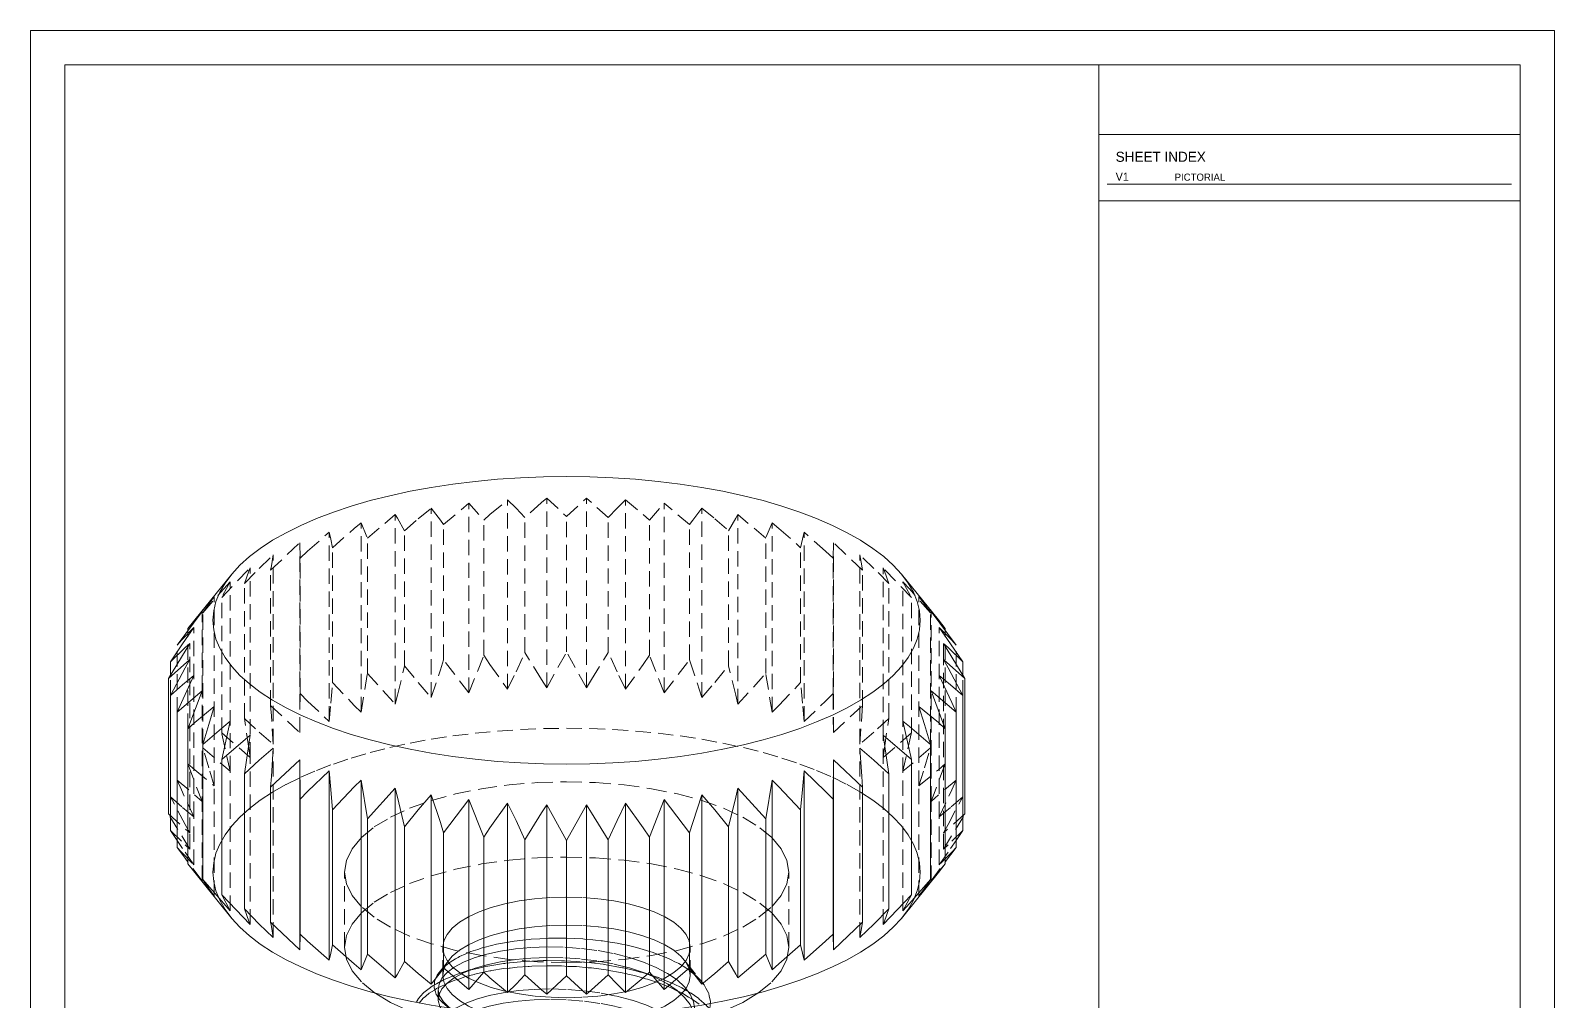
# Model space of a CAD drawing. Header units: millimetres. Extents: x 6 to 204, y 6 to 292.
# Drawn here: x 5.5 to 204.5, y 164.7 to 291.5 of the extents above; entities that cross this region are included whole.
import ezdxf

# ---------------------------------------------------------------- set-up
doc = ezdxf.new("R2010")
doc.units = ezdxf.units.MM
doc.linetypes.add('HIDDEN', pattern=[3, 2, -1])
for name, color, linetype, lineweight in [('A-ANNO-TEXT', 7, 'CONTINUOUS', 0), ('G-ANNO-TTLB', 7, 'CONTINUOUS', 0), ('M-VIEW', 7, 'CONTINUOUS', 0), ('M-VIEW-HIDD', 8, 'HIDDEN', 0)]:
    doc.layers.add(name, color=color, linetype=linetype, lineweight=lineweight)

msp = doc.modelspace()

# ---------------------------------------------------------------- linework, layer by layer
at = {"layer": 'G-ANNO-TTLB', "lineweight": 0}
for p, q in [((145, 10), (145, 287)), ((145, 277.93), (200, 277.93)), ((146.1, 271.44), (198.9, 271.44)), ((145, 269.24), (200, 269.24))]:
    msp.add_line(p, q, dxfattribs=at)
for points in [[(5.5, 5.5), (204.5, 5.5), (204.5, 291.5), (5.5, 291.5)], [(10, 10), (200, 10), (200, 287), (10, 287)]]:
    msp.add_lwpolyline(points, close=True, dxfattribs=at)
at = {"layer": 'M-VIEW', "lineweight": 0}
for p, q in [((26.94, 214.54), (31.77, 220.53)), ((119.23, 220.53), (124.06, 214.54)), ((24.64, 211.26), (27.9, 215.63)), ((26.05, 213.4), (27.9, 215.63)), ((126.36, 211.26), (123.1, 215.63)), ((124.95, 213.4), (123.1, 215.63)), ((26.05, 213.4), (26.95, 214.55)), ((124.95, 213.4), (124.05, 214.55)), ((23.5, 206.89), (26.29, 211.47)), ((127.5, 206.89), (124.71, 211.47)), ((26.29, 209.37), (23.5, 206.89)), ((23.78, 207.36), (23.78, 209.07)), ((124.71, 209.37), (127.5, 206.89)), ((127.22, 207.36), (127.22, 209.07)), ((23.5, 189.2), (23.5, 206.89)), ((27.9, 205.26), (24.64, 202.47)), ((26.05, 200.33), (27.9, 205.26)), ((124.95, 200.33), (123.1, 205.26)), ((126.36, 202.47), (123.1, 205.26)), ((127.5, 189.2), (127.5, 206.89)), ((23.78, 187.03), (23.78, 204.65)), ((127.22, 187.03), (127.22, 204.65)), ((24.64, 184.83), (24.64, 202.47)), ((30.47, 196.32), (31.59, 201.32)), ((120.53, 196.32), (119.41, 201.32)), ((126.36, 184.83), (126.36, 202.47)), ((26.05, 182.69), (26.05, 200.33)), ((34.17, 199.51), (30.47, 196.32)), ((116.83, 199.51), (120.53, 196.32)), ((124.95, 182.69), (124.95, 200.33)), ((28, 180.64), (28, 198.25)), ((123, 180.64), (123, 198.25)), ((30.47, 178.63), (30.47, 196.32)), ((36.86, 192.72), (40.66, 196.27)), ((40.66, 171.48), (40.66, 196.27)), ((40.71, 191.15), (40.66, 196.27)), ((110.29, 191.15), (110.34, 196.27)), ((110.34, 171.48), (110.34, 196.27)), ((110.34, 196.27), (114.14, 192.72)), ((120.53, 178.63), (120.53, 196.32)), ((33.43, 176.81), (33.43, 194.42)), ((44.49, 170.11), (44.49, 194.83)), ((48.66, 168.86), (48.66, 193.61)), ((49.5, 188.57), (48.66, 193.61)), ((101.5, 188.57), (102.34, 193.61)), ((102.34, 168.86), (102.34, 193.61)), ((106.51, 170.11), (106.51, 194.83)), ((117.57, 176.81), (117.57, 194.42)), ((36.86, 175.08), (36.86, 192.72)), ((40.71, 173.51), (40.71, 191.15)), ((53.13, 192.56), (49.5, 188.57)), ((53.13, 167.81), (53.13, 192.56)), ((57.84, 166.97), (57.84, 191.7)), ((59.43, 186.75), (62.75, 191.08)), ((62.75, 166.29), (62.75, 191.08)), ((64.69, 186.18), (62.75, 191.08)), ((86.31, 186.18), (88.25, 191.08)), ((88.25, 166.29), (88.25, 191.08)), ((91.57, 186.75), (88.25, 191.08)), ((93.16, 166.97), (93.16, 191.7)), ((97.87, 167.81), (97.87, 192.56)), ((101.5, 188.57), (97.87, 192.56)), ((110.29, 173.51), (110.29, 191.15)), ((114.14, 175.08), (114.14, 192.72)), ((44.94, 172.13), (44.94, 189.74)), ((67.79, 165.89), (67.79, 190.61)), ((72.92, 165.66), (72.92, 190.41)), ((72.92, 190.41), (75.5, 185.74)), ((75.5, 185.74), (78.08, 190.41)), ((78.08, 165.66), (78.08, 190.41)), ((83.21, 165.89), (83.21, 190.61)), ((106.06, 172.13), (106.06, 189.74)), ((49.5, 170.89), (49.5, 188.57)), ((54.35, 169.92), (54.35, 187.53)), ((96.65, 169.92), (96.65, 187.53)), ((101.5, 188.57), (101.5, 170.89)), ((24.64, 185.75), (23.78, 187.03)), ((59.43, 169.11), (59.43, 186.75)), ((64.69, 168.54), (64.69, 186.18)), ((70.06, 168.2), (70.06, 185.82)), ((75.5, 168.05), (75.5, 185.74)), ((80.94, 168.2), (80.94, 185.82)), ((86.31, 168.54), (86.31, 186.18)), ((91.57, 169.11), (91.57, 186.75)), ((126.36, 185.74), (127.22, 187.03)), ((25.68, 183.44), (24.64, 184.83)), ((124.99, 183), (126.36, 184.83)), ((26.94, 181.56), (31.77, 175.57)), ((119.23, 175.57), (124.06, 181.56)), ((30.47, 178.63), (34.17, 174.76)), ((30.47, 178.63), (31.59, 176.57)), ((116.83, 174.76), (120.53, 178.63)), ((120.53, 178.63), (119.41, 176.57)), ((36.86, 175.08), (40.66, 171.48)), ((40.71, 173.51), (40.66, 171.48)), ((110.29, 173.51), (110.34, 171.48)), ((110.34, 171.48), (114.14, 175.08)), ((49.5, 170.89), (48.66, 168.86)), ((53.13, 167.81), (49.5, 170.89)), ((97.87, 167.81), (101.5, 170.89)), ((101.5, 170.89), (102.34, 168.86)), ((59.43, 169.11), (62.75, 166.29)), ((64.69, 168.54), (62.75, 166.29)), ((72.92, 165.66), (75.5, 168.05)), ((75.5, 168.05), (78.08, 165.66)), ((86.31, 168.54), (88.25, 166.29)), ((91.57, 169.11), (88.25, 166.29))]:
    msp.add_line(p, q, dxfattribs=at)
for points in [[(35.51, 223.88), (37.11, 224.93), (38.87, 225.92), (40.78, 226.87), (42.85, 227.77), (45.05, 228.61), (47.39, 229.39), (49.85, 230.11), (52.41, 230.76), (55.08, 231.34), (57.83, 231.84), (60.66, 232.28), (63.55, 232.63), (66.49, 232.91), (69.47, 233.11), (72.48, 233.23), (75.5, 233.27), (78.52, 233.23), (81.53, 233.11), (84.51, 232.91), (87.45, 232.63), (90.34, 232.28), (93.17, 231.84), (95.92, 231.34), (98.59, 230.76), (101.15, 230.11), (103.61, 229.39), (105.95, 228.61), (108.15, 227.77), (110.22, 226.87), (112.13, 225.92), (113.89, 224.93), (115.49, 223.88)], [(75.5, 195.71), (72.48, 195.75), (69.47, 195.87), (66.49, 196.07), (63.55, 196.35), (60.66, 196.71), (57.83, 197.14), (55.08, 197.65), (52.41, 198.23), (49.85, 198.88), (47.39, 199.59), (45.05, 200.37), (42.85, 201.21), (40.78, 202.11), (38.87, 203.06), (37.11, 204.06), (35.51, 205.1), (34.09, 206.18), (32.84, 207.3), (31.77, 208.45), (30.9, 209.63), (30.21, 210.83), (29.72, 212.04), (29.42, 213.26), (29.32, 214.49), (29.42, 215.72), (29.72, 216.94), (30.21, 218.16), (30.9, 219.35), (31.77, 220.53), (32.84, 221.68), (34.09, 222.8), (35.51, 223.88)], [(75.5, 195.71), (78.52, 195.75), (81.53, 195.87), (84.51, 196.07), (87.45, 196.35), (90.34, 196.71), (93.17, 197.14), (95.92, 197.65), (98.59, 198.23), (101.15, 198.88), (103.61, 199.59), (105.95, 200.37), (108.15, 201.21), (110.22, 202.11), (112.13, 203.06), (113.89, 204.06), (115.49, 205.1), (116.91, 206.18), (118.16, 207.3), (119.23, 208.45), (120.1, 209.63), (120.79, 210.83), (121.28, 212.04), (121.58, 213.26), (121.68, 214.49), (121.58, 215.72), (121.28, 216.94), (120.79, 218.16), (120.1, 219.35), (119.23, 220.53), (118.16, 221.68), (116.91, 222.8), (115.49, 223.88)], [(23.78, 209.07), (25.35, 211.42), (26.83, 213.55)], [(26.83, 213.55), (25.21, 211.9), (24.64, 211.26)], [(127.22, 209.07), (125.65, 211.42), (124.17, 213.55)], [(126.36, 211.26), (125.79, 211.9), (124.17, 213.55)], [(23.78, 209.07), (25.69, 210.94), (26.29, 211.47)], [(124.71, 211.47), (125.31, 210.94), (127.22, 209.07)], [(23.78, 204.65), (25.69, 208.28), (26.29, 209.37)], [(127.22, 204.65), (125.31, 208.28), (124.71, 209.37)], [(26.83, 207.28), (25.35, 206.05), (23.78, 204.65)], [(24.64, 202.47), (25.21, 203.76), (26.83, 207.28)], [(126.36, 202.47), (125.79, 203.76), (124.17, 207.28)], [(124.17, 207.28), (125.65, 206.05), (127.22, 204.65)], [(26.05, 200.33), (26.94, 201.13), (29.5, 203.23)], [(28, 198.25), (28.77, 200.86), (29.5, 203.23)], [(123, 198.25), (122.23, 200.86), (121.5, 203.23)], [(121.5, 203.23), (124.06, 201.13), (124.95, 200.33)], [(28, 198.25), (30.73, 200.63), (31.59, 201.32)], [(123, 198.25), (120.27, 200.63), (119.41, 201.32)], [(33.43, 194.42), (33.99, 198.33), (34.17, 199.51)], [(117.57, 194.42), (117.01, 198.33), (116.83, 199.51)], [(37.2, 197.8), (35.37, 196.21), (33.43, 194.42)], [(36.86, 192.72), (36.95, 194.08), (37.2, 197.8)], [(114.14, 192.72), (114.05, 194.08), (113.8, 197.8)], [(113.8, 197.8), (115.63, 196.21), (117.57, 194.42)], [(40.71, 191.15), (41.69, 192.15), (44.49, 194.83)], [(44.94, 189.74), (44.71, 192.41), (44.49, 194.83)], [(44.94, 189.74), (47.77, 192.73), (48.66, 193.61)], [(106.06, 189.74), (103.23, 192.73), (102.34, 193.61)], [(106.06, 189.74), (106.29, 192.41), (106.51, 194.83)], [(110.29, 191.15), (109.31, 192.15), (106.51, 194.83)], [(54.35, 187.53), (53.42, 191.4), (53.13, 192.56)], [(54.35, 187.53), (56.14, 189.73), (57.84, 191.7)], [(59.43, 186.75), (59.02, 188.08), (57.84, 191.7)], [(91.57, 186.75), (91.98, 188.08), (93.16, 191.7)], [(93.16, 191.7), (94.86, 189.73), (96.65, 187.53)], [(96.65, 187.53), (97.58, 191.4), (97.87, 192.56)], [(64.69, 186.18), (65.5, 187.38), (67.79, 190.61)], [(70.06, 185.82), (68.9, 188.34), (67.79, 190.61)], [(70.06, 185.82), (72.24, 189.35), (72.92, 190.41)], [(80.94, 185.82), (78.76, 189.35), (78.08, 190.41)], [(80.94, 185.82), (82.1, 188.34), (83.21, 190.61)], [(86.31, 186.18), (85.5, 187.38), (83.21, 190.61)], [(26.05, 182.69), (26.94, 181.56), (29.5, 178.5)], [(121.5, 178.5), (124.06, 181.56), (124.95, 182.69)], [(31.59, 176.57), (30.73, 177.51), (28, 180.64)], [(28, 180.64), (28.77, 179.48), (29.5, 178.5)], [(119.41, 176.57), (120.27, 177.51), (123, 180.64)], [(123, 180.64), (122.23, 179.48), (121.5, 178.5)], [(75.5, 162.82), (72.48, 162.86), (69.47, 162.98), (66.49, 163.18), (63.55, 163.46), (60.66, 163.82), (57.83, 164.25), (55.08, 164.76), (52.41, 165.34), (49.85, 165.99), (47.39, 166.7), (45.05, 167.48), (42.85, 168.32), (40.78, 169.22), (38.87, 170.17), (37.11, 171.17), (35.51, 172.21), (34.09, 173.3), (32.84, 174.42), (31.77, 175.57)], [(37.2, 173.07), (35.37, 174.83), (33.43, 176.81)], [(33.43, 176.81), (33.99, 175.21), (34.17, 174.76)], [(75.5, 162.82), (78.52, 162.86), (81.53, 162.98), (84.51, 163.18), (87.45, 163.46), (90.34, 163.82), (93.17, 164.25), (95.92, 164.76), (98.59, 165.34), (101.15, 165.99), (103.61, 166.7), (105.95, 167.48), (108.15, 168.32), (110.22, 169.22), (112.13, 170.17), (113.89, 171.17), (115.49, 172.21), (116.91, 173.3), (118.16, 174.42), (119.23, 175.57)], [(113.8, 173.07), (115.63, 174.83), (117.57, 176.81)], [(117.57, 176.81), (117.01, 175.21), (116.83, 174.76)], [(36.86, 175.08), (36.95, 174.51), (37.2, 173.07)], [(40.71, 173.51), (41.69, 172.58), (44.49, 170.11)], [(106.51, 170.11), (109.31, 172.58), (110.29, 173.51)], [(114.14, 175.08), (114.05, 174.51), (113.8, 173.07)], [(44.94, 172.13), (44.71, 171.03), (44.49, 170.11)], [(44.94, 172.13), (47.77, 169.61), (48.66, 168.86)], [(102.34, 168.86), (103.23, 169.61), (106.06, 172.13)], [(106.06, 172.13), (106.29, 171.03), (106.51, 170.11)], [(54.35, 169.92), (53.42, 168.28), (53.13, 167.81)], [(54.35, 169.92), (56.14, 168.35), (57.84, 166.97)], [(93.16, 166.97), (94.86, 168.35), (96.65, 169.92)], [(96.65, 169.92), (97.58, 168.28), (97.87, 167.81)], [(59.43, 169.11), (59.02, 168.51), (57.84, 166.97)], [(64.69, 168.54), (65.5, 167.81), (67.79, 165.89)], [(70.06, 168.2), (68.9, 166.96), (67.79, 165.89)], [(70.06, 168.2), (72.24, 166.23), (72.92, 165.66)], [(80.94, 168.2), (78.76, 166.23), (78.08, 165.66)], [(80.94, 168.2), (82.1, 166.96), (83.21, 165.89)], [(83.21, 165.89), (85.5, 167.81), (86.31, 168.54)], [(91.57, 169.11), (91.98, 168.51), (93.16, 166.97)], [(75.5, 159.98), (71.71, 160.08), (67.99, 160.38), (64.4, 160.88), (61, 161.56), (57.85, 162.42), (54.99, 163.43), (52.49, 164.59), (50.38, 165.88)], [(75.5, 159.98), (79.29, 160.08), (83.01, 160.38), (86.6, 160.88), (90, 161.56), (93.15, 162.42), (96.01, 163.43), (98.51, 164.59), (100.62, 165.88)]]:
    msp.add_lwpolyline(points, dxfattribs=at)
at = {"layer": 'M-VIEW-HIDD', "lineweight": 0}
for p, q in [((57.84, 204.4), (57.84, 229.12)), ((59.43, 226.98), (62.75, 229.8)), ((62.75, 205.01), (62.75, 229.8)), ((62.75, 229.8), (64.69, 227.56)), ((67.79, 205.48), (67.79, 230.21)), ((72.92, 205.69), (72.92, 230.44)), ((72.92, 230.44), (75.5, 228.04)), ((75.5, 228.04), (78.08, 230.44)), ((78.08, 205.69), (78.08, 230.44)), ((83.21, 205.48), (83.21, 230.21)), ((86.31, 227.56), (88.25, 229.8)), ((88.25, 205.01), (88.25, 229.8)), ((91.57, 226.98), (88.25, 229.8)), ((93.16, 204.4), (93.16, 229.12)), ((48.66, 202.48), (48.66, 227.23)), ((48.66, 227.23), (49.5, 225.21)), ((49.5, 225.21), (53.13, 228.28)), ((53.13, 203.53), (53.13, 228.28)), ((59.43, 209.34), (59.43, 226.98)), ((64.69, 209.92), (64.69, 227.56)), ((70.06, 210.27), (70.06, 227.89)), ((75.5, 210.35), (75.5, 228.04)), ((80.94, 210.27), (80.94, 227.89)), ((86.31, 209.92), (86.31, 227.56)), ((91.57, 209.34), (91.57, 226.98)), ((97.87, 203.53), (97.87, 228.28)), ((101.5, 225.21), (97.87, 228.28)), ((102.34, 227.23), (101.5, 225.21)), ((102.34, 202.48), (102.34, 227.23)), ((44.49, 201.26), (44.49, 225.99)), ((49.5, 207.52), (49.5, 225.21)), ((54.35, 208.56), (54.35, 226.18)), ((96.65, 208.56), (96.65, 226.18)), ((101.5, 207.52), (101.5, 225.21)), ((106.51, 201.26), (106.51, 225.99)), ((36.86, 221.02), (40.66, 224.62)), ((37.2, 198.3), (37.2, 223.02)), ((40.66, 199.82), (40.66, 224.62)), ((40.71, 222.59), (40.66, 224.62)), ((44.94, 206.35), (44.94, 223.97)), ((106.06, 206.35), (106.06, 223.97)), ((110.34, 224.62), (110.29, 222.59)), ((110.34, 199.82), (110.34, 224.62)), ((114.14, 221.02), (110.34, 224.62)), ((113.8, 198.3), (113.8, 223.02)), ((30.47, 217.47), (34.17, 221.34)), ((34.17, 196.59), (34.17, 221.34)), ((36.86, 203.38), (36.86, 221.02)), ((40.71, 204.95), (40.71, 222.59)), ((110.29, 204.95), (110.29, 222.59)), ((114.14, 203.38), (114.14, 221.02)), ((116.83, 199.51), (116.83, 221.34)), ((120.53, 217.47), (116.83, 221.34)), ((31.59, 219.52), (30.47, 217.47)), ((31.59, 194.77), (31.59, 219.52)), ((33.43, 201.67), (33.43, 219.29)), ((117.57, 201.67), (117.57, 219.29)), ((119.41, 201.32), (119.41, 219.52)), ((119.41, 219.52), (120.53, 217.47)), ((26.95, 214.55), (29.5, 217.59)), ((29.5, 192.87), (29.5, 217.59)), ((30.47, 199.78), (30.47, 217.47)), ((120.53, 199.78), (120.53, 217.47)), ((121.5, 192.87), (121.5, 217.59)), ((124.05, 214.55), (121.5, 217.59)), ((27.9, 205.26), (27.9, 215.63)), ((28, 198.26), (28, 215.46)), ((123, 198.26), (123, 215.46)), ((123.1, 190.84), (123.1, 215.63)), ((26.05, 200.33), (26.05, 213.4)), ((26.83, 188.82), (26.83, 213.55)), ((124.17, 188.82), (124.17, 213.55)), ((124.95, 200.33), (124.95, 213.4)), ((24.64, 202.47), (24.64, 211.26)), ((26.29, 186.72), (26.29, 211.47)), ((124.71, 209.38), (124.71, 211.47)), ((126.36, 202.47), (126.36, 211.26)), ((62.75, 205.01), (59.43, 209.34)), ((62.75, 205.01), (64.69, 209.92)), ((72.92, 205.69), (75.5, 210.35)), ((78.08, 205.69), (75.5, 210.35)), ((88.25, 205.01), (86.31, 209.92)), ((88.25, 205.01), (91.57, 209.34)), ((124.71, 184.62), (124.71, 209.37)), ((23.78, 204.65), (23.78, 207.36)), ((48.66, 202.48), (49.5, 207.52)), ((49.5, 207.52), (53.13, 203.53)), ((97.87, 203.53), (101.5, 207.52)), ((102.34, 202.48), (101.5, 207.52)), ((127.22, 204.65), (127.22, 207.36)), ((27.9, 180.46), (27.9, 205.26)), ((36.86, 203.38), (40.66, 199.82)), ((40.66, 199.82), (40.71, 204.95)), ((110.34, 199.82), (110.29, 204.95)), ((110.34, 199.82), (114.14, 203.38)), ((119.41, 176.57), (119.41, 201.32)), ((31.59, 194.77), (30.47, 199.78)), ((30.47, 199.78), (34.17, 196.59)), ((116.83, 196.59), (120.53, 199.78)), ((116.83, 174.76), (116.83, 199.51)), ((119.41, 194.77), (120.53, 199.78)), ((37.2, 173.07), (37.2, 197.8)), ((113.8, 173.07), (113.8, 197.8)), ((27.9, 190.84), (26.05, 195.76)), ((34.17, 174.76), (34.17, 196.59)), ((123.1, 190.84), (124.95, 195.76)), ((24.64, 193.63), (27.9, 190.84)), ((31.59, 176.57), (31.59, 194.77)), ((126.36, 193.63), (123.1, 190.84)), ((29.5, 178.5), (29.5, 192.86)), ((121.5, 178.5), (121.5, 192.86)), ((26.29, 184.62), (23.5, 189.2)), ((23.5, 189.2), (26.29, 186.72)), ((123.1, 180.46), (123.1, 190.84)), ((124.71, 184.62), (127.5, 189.2)), ((127.5, 189.2), (124.71, 186.72)), ((26.83, 182.55), (26.83, 188.82)), ((124.17, 182.55), (124.17, 188.82)), ((26.29, 184.62), (26.29, 186.72)), ((27.9, 180.46), (25.68, 183.44)), ((26.05, 182.69), (27.9, 180.46)), ((46.5, 171.77), (46.5, 181.6)), ((104.5, 171.77), (104.5, 181.6)), ((123.1, 180.46), (124.99, 183)), ((124.95, 182.69), (123.1, 180.46)), ((59.35, 168.12), (59.35, 171.77)), ((91.65, 168.12), (91.65, 171.77)), ((58.68, 168.3), (59.9, 169.82)), ((91.1, 169.82), (93.47, 166.88)), ((61.11, 168.23), (63.44, 169.03)), ((85.55, 168.49), (87.49, 167.83)), ((58.75, 164.84), (58.75, 166.21))]:
    msp.add_line(p, q, dxfattribs=at)
for points in [[(54.35, 226.18), (56.14, 227.75), (57.84, 229.12)], [(59.43, 226.98), (59.02, 227.58), (57.84, 229.12)], [(64.69, 227.56), (65.5, 228.29), (67.79, 230.21)], [(67.79, 230.21), (68.9, 229.14), (70.06, 227.89)], [(72.92, 230.44), (72.24, 229.87), (70.06, 227.89)], [(80.94, 227.89), (78.76, 229.87), (78.08, 230.44)], [(83.21, 230.21), (82.1, 229.14), (80.94, 227.89)], [(83.21, 230.21), (85.5, 228.29), (86.31, 227.56)], [(93.16, 229.12), (91.98, 227.58), (91.57, 226.98)], [(93.16, 229.12), (94.86, 227.75), (96.65, 226.18)], [(44.94, 223.97), (47.77, 226.49), (48.66, 227.23)], [(54.35, 226.18), (53.42, 227.82), (53.13, 228.28)], [(96.65, 226.18), (97.58, 227.82), (97.87, 228.28)], [(102.34, 227.23), (103.23, 226.49), (106.06, 223.97)], [(40.71, 222.59), (41.69, 223.51), (44.49, 225.99)], [(44.49, 225.99), (44.71, 225.06), (44.94, 223.97)], [(106.51, 225.99), (106.29, 225.06), (106.06, 223.97)], [(110.29, 222.59), (109.31, 223.51), (106.51, 225.99)], [(33.43, 219.29), (35.37, 221.26), (37.2, 223.02)], [(36.86, 221.02), (36.95, 221.58), (37.2, 223.02)], [(117.57, 219.29), (115.63, 221.26), (113.8, 223.02)], [(114.14, 221.02), (114.05, 221.58), (113.8, 223.02)], [(34.17, 221.34), (33.99, 220.89), (33.43, 219.29)], [(117.57, 219.29), (117.01, 220.89), (116.83, 221.34)], [(28, 215.46), (30.73, 218.59), (31.59, 219.52)], [(123, 215.46), (120.27, 218.59), (119.41, 219.52)], [(29.5, 217.59), (28.77, 216.61), (28, 215.46)], [(121.5, 217.59), (122.23, 216.61), (123, 215.46)], [(57.84, 204.4), (59.02, 208.01), (59.43, 209.34)], [(64.69, 209.92), (65.5, 208.72), (67.79, 205.48)], [(67.79, 205.48), (68.9, 207.76), (70.06, 210.27)], [(72.92, 205.69), (72.24, 206.75), (70.06, 210.27)], [(78.08, 205.69), (78.76, 206.75), (80.94, 210.27)], [(83.21, 205.48), (82.1, 207.76), (80.94, 210.27)], [(83.21, 205.48), (85.5, 208.72), (86.31, 209.92)], [(93.16, 204.4), (91.98, 208.01), (91.57, 209.34)], [(53.13, 203.53), (53.42, 204.7), (54.35, 208.56)], [(54.35, 208.56), (56.14, 206.37), (57.84, 204.4)], [(93.16, 204.4), (94.86, 206.37), (96.65, 208.56)], [(97.87, 203.53), (97.58, 204.7), (96.65, 208.56)], [(44.49, 201.26), (44.71, 203.68), (44.94, 206.35)], [(44.94, 206.35), (47.77, 203.37), (48.66, 202.48)], [(102.34, 202.48), (103.23, 203.37), (106.06, 206.35)], [(106.51, 201.26), (106.29, 203.68), (106.06, 206.35)], [(37.2, 198.3), (36.95, 202.01), (36.86, 203.38)], [(40.71, 204.95), (41.69, 203.94), (44.49, 201.26)], [(106.51, 201.26), (109.31, 203.94), (110.29, 204.95)], [(113.8, 198.3), (114.05, 202.01), (114.14, 203.38)], [(34.17, 196.59), (33.99, 197.77), (33.43, 201.67)], [(33.43, 201.67), (35.37, 199.88), (37.2, 198.3)], [(117.57, 201.67), (115.63, 199.88), (113.8, 198.3)], [(116.83, 196.59), (117.01, 197.77), (117.57, 201.67)], [(35.51, 190.99), (37.11, 192.04), (38.87, 193.04), (40.78, 193.99), (42.85, 194.88), (45.05, 195.72), (47.39, 196.5), (49.85, 197.22), (52.41, 197.87), (55.08, 198.45), (57.83, 198.96), (60.66, 199.39), (63.55, 199.75), (66.49, 200.02), (69.47, 200.22), (72.48, 200.35), (75.5, 200.39), (78.52, 200.35), (81.53, 200.22), (84.51, 200.02), (87.45, 199.75), (90.34, 199.39), (93.17, 198.96), (95.92, 198.45), (98.59, 197.87), (101.15, 197.22), (103.61, 196.5), (105.95, 195.72), (108.15, 194.88), (110.22, 193.99), (112.13, 193.04), (113.89, 192.04), (115.49, 190.99)], [(29.5, 192.87), (28.77, 195.23), (28, 197.84)], [(28, 197.84), (30.73, 195.47), (31.59, 194.77)], [(123, 197.84), (120.27, 195.47), (119.41, 194.77)], [(121.5, 192.87), (122.23, 195.23), (123, 197.84)], [(26.05, 195.76), (26.94, 194.97), (29.5, 192.87)], [(121.5, 192.87), (124.06, 194.97), (124.95, 195.76)], [(26.83, 188.82), (25.21, 192.33), (24.64, 193.63)], [(50.39, 187.5), (52.49, 188.78), (54.99, 189.94), (57.85, 190.96), (61, 191.82), (64.4, 192.5), (67.99, 193), (71.71, 193.3), (75.5, 193.4), (79.29, 193.3), (83.01, 193), (86.6, 192.5), (90, 191.82), (93.15, 190.96), (96.01, 189.94), (98.51, 188.78), (100.61, 187.5)], [(124.17, 188.82), (125.79, 192.33), (126.36, 193.63)], [(26.29, 186.72), (25.69, 187.82), (23.78, 191.45)], [(23.78, 191.45), (25.35, 190.04), (26.83, 188.82)], [(127.22, 191.45), (125.65, 190.04), (124.17, 188.82)], [(124.71, 186.72), (125.31, 187.82), (127.22, 191.45)], [(31.77, 175.57), (30.9, 176.74), (30.21, 177.94), (29.72, 179.15), (29.42, 180.38), (29.32, 181.6), (29.42, 182.83), (29.72, 184.06), (30.21, 185.27), (30.9, 186.46), (31.77, 187.64), (32.84, 188.79), (34.09, 189.91), (35.51, 190.99)], [(119.23, 175.57), (120.1, 176.74), (120.79, 177.94), (121.28, 179.15), (121.58, 180.38), (121.68, 181.6), (121.58, 182.83), (121.28, 184.06), (120.79, 185.27), (120.1, 186.46), (119.23, 187.64), (118.16, 188.79), (116.91, 189.91), (115.49, 190.99)], [(75.5, 169.81), (71.71, 169.91), (67.99, 170.21), (64.4, 170.71), (61, 171.39), (57.85, 172.25), (54.99, 173.26), (52.49, 174.42), (50.39, 175.71), (48.71, 177.09), (47.49, 178.55), (46.75, 180.06), (46.5, 181.6), (46.75, 183.14), (47.49, 184.66), (48.71, 186.12), (50.39, 187.5)], [(75.5, 169.81), (79.29, 169.91), (83.01, 170.21), (86.6, 170.71), (90, 171.39), (93.15, 172.25), (96.01, 173.26), (98.51, 174.42), (100.61, 175.71), (102.29, 177.09), (103.51, 178.55), (104.25, 180.06), (104.5, 181.6), (104.25, 183.14), (103.51, 184.66), (102.29, 186.12), (100.61, 187.5)], [(23.78, 187.03), (25.69, 185.16), (26.29, 184.62)], [(26.83, 182.55), (25.35, 184.67), (24.64, 185.75)], [(124.17, 182.55), (125.65, 184.67), (126.36, 185.74)], [(127.22, 187.03), (125.31, 185.16), (124.71, 184.62)], [(24.64, 184.83), (25.21, 184.19), (26.83, 182.55)], [(50.39, 177.67), (52.49, 178.95), (54.99, 180.11), (57.85, 181.13), (61, 181.99), (64.4, 182.67), (67.99, 183.17), (71.71, 183.47), (75.5, 183.57), (79.29, 183.47), (83.01, 183.17), (86.6, 182.67), (90, 181.99), (93.15, 181.13), (96.01, 180.11), (98.51, 178.95), (100.61, 177.67)], [(126.36, 184.83), (125.79, 184.19), (124.17, 182.55)], [(50.38, 165.88), (48.71, 167.26), (47.49, 168.72), (46.75, 170.23), (46.5, 171.77), (46.75, 173.31), (47.49, 174.83), (48.71, 176.29), (50.39, 177.67)], [(61.51, 175.06), (62.69, 175.77), (64.08, 176.42), (65.67, 176.99), (67.42, 177.46), (69.32, 177.84), (71.32, 178.12), (73.39, 178.29), (75.5, 178.34), (77.61, 178.29), (79.68, 178.12), (81.68, 177.84), (83.58, 177.46), (85.33, 176.99), (86.92, 176.42), (88.31, 175.77), (89.49, 175.06)], [(100.62, 165.88), (102.29, 167.26), (103.51, 168.72), (104.25, 170.23), (104.5, 171.77), (104.25, 173.31), (103.51, 174.83), (102.29, 176.29), (100.61, 177.67)], [(75.5, 165.2), (73.39, 165.26), (71.32, 165.43), (69.32, 165.7), (67.42, 166.08), (65.67, 166.56), (64.08, 167.13), (62.69, 167.77), (61.51, 168.49), (60.58, 169.26), (59.9, 170.07), (59.49, 170.92), (59.35, 171.77), (59.49, 172.63), (59.9, 173.47), (60.58, 174.29), (61.51, 175.06)], [(61.51, 171.4), (62.69, 172.12), (64.08, 172.77), (65.67, 173.33), (67.42, 173.81), (69.32, 174.19), (71.32, 174.47), (73.39, 174.63), (75.5, 174.69), (77.61, 174.63), (79.68, 174.47), (81.68, 174.19), (83.58, 173.81), (85.33, 173.33), (86.92, 172.77), (88.31, 172.12), (89.49, 171.4)], [(75.5, 165.2), (77.61, 165.26), (79.68, 165.43), (81.68, 165.7), (83.58, 166.08), (85.33, 166.56), (86.92, 167.13), (88.31, 167.77), (89.49, 168.49), (90.42, 169.26), (91.1, 170.07), (91.51, 170.92), (91.65, 171.77), (91.51, 172.63), (91.1, 173.47), (90.42, 174.29), (89.49, 175.06)], [(58.75, 166.21), (58.85, 166.99), (59.23, 167.75), (59.9, 168.49), (60.83, 169.19), (62.02, 169.83), (63.44, 170.4), (65.07, 170.89), (66.88, 171.28), (68.84, 171.58), (70.91, 171.76), (73.06, 171.84), (75.26, 171.79), (77.46, 171.63), (79.62, 171.36), (81.72, 170.96), (83.71, 170.46), (85.55, 169.86)], [(75.5, 161.55), (73.39, 161.61), (71.32, 161.77), (69.32, 162.05), (67.42, 162.43), (65.67, 162.91), (64.08, 163.47), (62.69, 164.12), (61.51, 164.83), (60.58, 165.61), (59.9, 166.42), (59.49, 167.26), (59.35, 168.12), (59.49, 168.98), (59.9, 169.82), (60.58, 170.63), (61.51, 171.4)], [(60.31, 169.87), (61.01, 170.27), (61.35, 170.47), (61.53, 170.58), (62.36, 170.94), (62.74, 171.1), (62.82, 171.14), (63.01, 171.23), (63.93, 171.52), (64.47, 171.7), (64.71, 171.78), (65.71, 172.02), (66.35, 172.18), (66.6, 172.25), (67.67, 172.43), (68.4, 172.55), (68.67, 172.61), (69.77, 172.73), (70.6, 172.82), (70.86, 172.86), (71.99, 172.91), (72.89, 172.96), (73.15, 172.99), (74.27, 172.98), (75.24, 172.99), (75.5, 172.99), (76.59, 172.93), (77.62, 172.88), (77.86, 172.87), (78.92, 172.76), (79.26, 172.72), (80.02, 172.64), (80.2, 172.63), (81.2, 172.46), (82.09, 172.32), (82.32, 172.28), (82.48, 172.26), (83.4, 172.05), (84.45, 171.81), (84.65, 171.77), (85.48, 171.52), (86.5, 171.21)], [(75.5, 161.55), (77.61, 161.61), (79.68, 161.77), (81.68, 162.05), (83.58, 162.43), (85.33, 162.91), (86.92, 163.47), (88.31, 164.12), (89.49, 164.83), (90.42, 165.61), (91.1, 166.42), (91.51, 167.26), (91.65, 168.12), (91.51, 168.98), (91.1, 169.82), (90.42, 170.63), (89.49, 171.4)], [(91.56, 168.77), (91.51, 168.8), (91.45, 168.84), (90.71, 169.31), (90.16, 169.66), (90.08, 169.7), (89.64, 169.91), (89.15, 170.15), (88.52, 170.46), (88.37, 170.52), (87.45, 170.87), (87.36, 170.9), (86.67, 171.17), (86.5, 171.21)], [(55.92, 164.69), (56.06, 164.94), (56.09, 164.99), (56.18, 165.12), (56.78, 165.8), (56.83, 165.85), (56.88, 165.89), (57.56, 166.43), (57.94, 166.71), (58.01, 166.75), (58.52, 167.04), (59.34, 167.49), (59.42, 167.53), (59.63, 167.63), (60.9, 168.15), (61.02, 168.2), (61.11, 168.23), (62.31, 168.61), (62.95, 168.81), (63.06, 168.84), (63.85, 169.02), (65.1, 169.31), (65.21, 169.33), (65.5, 169.38), (67.25, 169.66), (67.43, 169.69), (67.55, 169.71), (69.07, 169.85), (69.9, 169.94), (70.03, 169.95), (70.96, 169.99), (72.46, 170.06), (72.59, 170.06), (72.89, 170.06), (74.85, 170.03), (75.08, 170.03), (75.21, 170.03), (76.81, 169.92), (77.7, 169.87), (77.84, 169.86), (78.76, 169.75), (80.29, 169.57), (80.42, 169.55), (80.68, 169.51), (82.55, 169.17), (82.8, 169.13), (82.92, 169.11), (84.35, 168.76), (85.16, 168.56), (85.28, 168.53), (85.4, 168.5), (86.06, 168.29), (87.49, 167.83)], [(56.24, 164.51), (56.78, 165.14), (57.07, 165.35), (57.12, 165.39), (57.56, 165.79), (58.24, 166.19), (58.3, 166.24), (58.52, 166.4), (59.63, 166.95), (59.69, 166.97), (59.77, 167.01), (60.9, 167.49), (61.45, 167.64), (61.55, 167.68), (62.31, 167.97), (63.43, 168.23), (63.53, 168.26), (63.85, 168.37), (65.5, 168.71), (65.62, 168.72), (65.73, 168.74), (67.25, 169), (67.99, 169.05), (68.12, 169.07), (69.07, 169.21), (70.48, 169.28), (70.61, 169.29), (70.96, 169.34), (72.89, 169.38), (73.06, 169.37), (73.19, 169.37), (74.85, 169.38), (75.68, 169.3), (75.82, 169.3), (76.81, 169.28), (78.3, 169.12), (78.43, 169.11), (78.76, 169.1), (80.68, 168.84), (80.88, 168.79), (81, 168.77), (82.55, 168.52), (83.35, 168.31), (83.48, 168.28), (84.35, 168.12), (85.7, 167.71), (85.81, 167.69), (86.06, 167.63), (87.68, 167.09), (87.87, 167), (87.97, 166.96), (89.17, 166.5), (89.81, 166.16), (90.54, 165.84), (91.44, 165.29), (91.52, 165.24)], [(58.23, 166.48), (58.21, 166.63), (58.25, 167.16), (58.27, 167.32), (58.29, 167.47), (58.52, 167.98), (58.6, 168.16), (58.68, 168.3), (59.08, 168.78), (59.22, 168.95), (59.25, 168.98), (59.35, 169.11), (59.91, 169.55), (60.15, 169.75), (60.31, 169.87)], [(58.75, 164.84), (58.85, 165.62), (59.23, 166.38), (59.9, 167.12), (60.83, 167.82), (62.02, 168.46), (63.44, 169.03), (65.07, 169.52), (66.88, 169.91), (68.84, 170.21), (70.91, 170.39), (73.06, 170.47), (75.26, 170.42), (77.46, 170.26), (79.62, 169.98), (81.72, 169.59), (83.71, 169.09), (85.55, 168.49)], [(84.02, 156.83), (85.82, 157.44), (87.45, 158.15), (88.88, 158.94), (90.09, 159.8), (91.04, 160.72), (91.72, 161.68), (92.13, 162.67), (92.25, 163.67), (92.09, 164.68), (91.64, 165.67), (90.91, 166.62), (89.92, 167.53), (88.68, 168.38), (87.22, 169.16), (85.55, 169.86)], [(91.72, 160.31), (92.13, 161.3), (92.25, 162.3), (92.09, 163.31), (91.64, 164.3), (90.91, 165.25), (89.92, 166.16), (88.68, 167.01), (87.22, 167.79), (85.55, 168.49)], [(87.49, 167.83), (87.68, 167.76), (89.17, 167.15), (89.38, 167.07), (89.48, 167.03), (90.54, 166.48), (91.13, 166.17), (91.22, 166.12), (91.76, 165.78), (92.63, 165.18), (92.71, 165.13), (92.82, 165.03)], [(93.83, 162.66), (94.08, 163.31), (94.19, 163.6), (94.21, 163.67), (94.27, 164.37), (94.29, 164.68), (94.28, 164.75), (94.14, 165.41), (94.07, 165.75), (94.03, 165.83), (93.7, 166.47), (93.53, 166.81), (93.47, 166.88), (92.97, 167.48), (92.69, 167.82), (92.64, 167.86), (92.49, 167.99), (92.01, 168.39), (91.56, 168.77)], [(66.88, 161.41), (65.65, 161.66), (65.24, 161.77), (65.02, 161.82), (63.94, 162.12), (63.88, 162.14), (63.54, 162.26), (62.42, 162.66), (62.35, 162.69), (62.03, 162.84), (61.1, 163.29), (60.98, 163.35), (60.74, 163.49), (60, 163.98), (59.89, 164.06), (59.7, 164.22), (59.15, 164.73), (59.05, 164.83), (58.92, 164.99), (58.57, 165.52), (58.49, 165.64), (58.43, 165.79), (58.38, 165.96), (58.23, 166.48)], [(66.88, 161.41), (65.66, 161.65), (63.97, 162.1), (62.48, 162.65), (61.21, 163.26), (60.18, 163.94), (59.43, 164.67), (58.95, 165.43), (58.75, 166.21)], [(59.33, 162.41), (60.04, 163.14), (61.02, 163.83), (62.26, 164.45), (63.72, 165.01), (65.38, 165.48), (67.22, 165.86), (69.2, 166.14), (71.29, 166.3), (73.45, 166.36), (75.65, 166.29), (77.85, 166.11), (80.01, 165.81), (82.08, 165.4), (84.05, 164.88), (85.86, 164.26), (87.5, 163.54), (88.93, 162.75)], [(92.82, 164.36), (91.76, 165.12), (91.6, 165.2), (91.52, 165.24)], [(58.75, 164.84), (58.95, 164.06), (59.43, 163.3), (60.18, 162.57), (61.21, 161.89), (62.48, 161.28), (62.56, 161.25)], [(59.33, 161.04), (60.04, 161.77), (61.02, 162.46), (62.26, 163.08), (63.72, 163.64), (65.38, 164.11), (67.22, 164.49), (69.2, 164.77), (71.29, 164.93), (73.45, 164.99), (75.65, 164.92), (77.85, 164.74), (80.01, 164.44), (82.08, 164.03), (84.05, 163.51), (85.86, 162.89), (87.5, 162.17), (88.93, 161.38)], [(94.72, 162.98), (94.7, 163), (94.44, 163.39), (93.88, 164.06), (93.83, 164.11), (93.72, 164.23), (92.82, 165.03)]]:
    msp.add_lwpolyline(points, dxfattribs=at)

# ---------------------------------------------------------------- texts
at = {"layer": 'A-ANNO-TEXT', "lineweight": 0}
for s, height, p in [('SHEET INDEX', 1.32, (147.2, 274.35)), ('V1', 1.045, (147.2, 271.88)), ('PICTORIAL', 0.935, (154.9, 271.88))]:
    msp.add_text(s, height=height, dxfattribs=at).set_placement(p)

doc.saveas('drawing.dxf')
